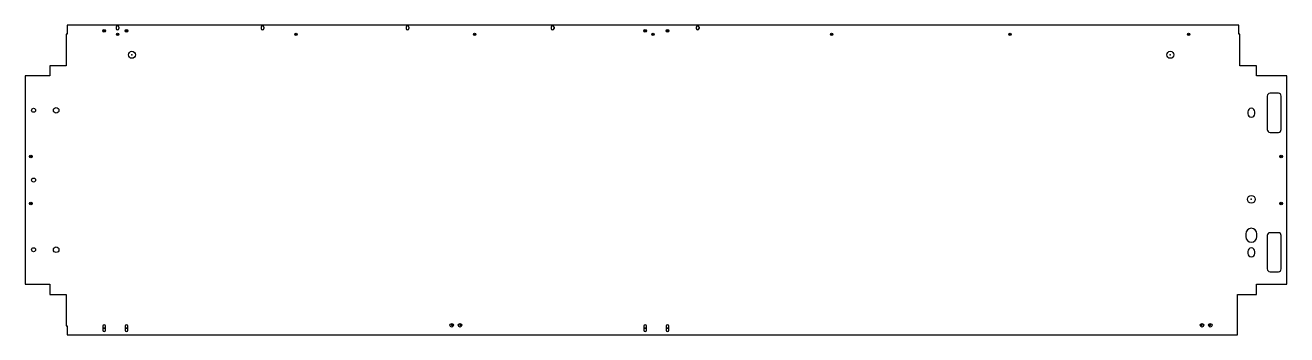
# Model space of a CAD drawing. Extents: x 4690 to 6952, y -4459 to -3904.
import ezdxf

# ---------------------------------------------------------------- set-up
doc = ezdxf.new("R2010")
doc.units = 0
doc.header["$MEASUREMENT"] = 0
doc.layers.get('0').update_dxf_attribs({"linetype": 'CONTINUOUS'})
doc.layers.add('GR1-1', color=3, linetype='CONTINUOUS')

msp = doc.modelspace()

# ---------------------------------------------------------------- linework, layer by layer
for p, q in [((4853.4, -3907.8), (4853.4, -3909.8)), ((4858.4, -3907.8), (4858.4, -3909.8)), ((5113.4, -3907.8), (5113.4, -3909.8)), ((5118.4, -3907.8), (5118.4, -3909.8)), ((5373.4, -3907.8), (5373.4, -3909.8)), ((5378.4, -3907.8), (5378.4, -3909.8)), ((5633.4, -3907.8), (5633.4, -3909.8)), ((5638.4, -3907.8), (5638.4, -3909.8)), ((5893.4, -3907.8), (5893.4, -3909.8)), ((5898.4, -3907.8), (5898.4, -3909.8)), ((6878.4, -4278.2), (6878.4, -4283.2)), ((6898.4, -4283.2), (6898.4, -4278.2))]:
    msp.add_line(p, q)
for centre, radius in [((4705.4, -4056.7), 3.6), ((4745.9, -4056.7), 5), ((4700.4, -4139.7), 2.5), ((4705.4, -4181.7), 3.6), ((4700.4, -4223.7), 2.5), ((4705.4, -4306.7), 3.6), ((4745.9, -4306.7), 5)]:
    msp.add_circle(centre, radius)
for centre, start, end in [((4855.9, -3907.8), 0, 180), ((4855.9, -3909.8), 180, 0), ((5115.9, -3907.8), 0, 180), ((5115.9, -3909.8), 180, 0), ((5375.9, -3907.8), 0, 180), ((5375.9, -3909.8), 180, 0), ((5635.9, -3907.8), 0, 180), ((5635.9, -3909.8), 180, 0), ((5895.9, -3907.8), 0, 180), ((5895.9, -3909.8), 180, 0)]:
    msp.add_arc(centre, 2.5, start, end)
at = {"layer": 'GR1-1', "color": 3, "linetype": 'Continuous'}
for p, q in [((6865.9, -3904.2), (4765.9, -3904.2)), ((4765.9, -3904.2), (4765.9, -3920.2)), ((6865.9, -3920.2), (6865.9, -3904.2)), ((4765.9, -3920.2), (4763.9, -3920.2)), ((4763.9, -3920.2), (4763.9, -3976.7)), ((6867.9, -3920.2), (6865.9, -3920.2)), ((6867.9, -3976.7), (6867.9, -3920.2)), ((4763.9, -3976.7), (4734.4, -3976.7)), ((4734.4, -3976.7), (4734.4, -3994.7)), ((6897.4, -3976.7), (6867.9, -3976.7)), ((6897.4, -3994.7), (6897.4, -3976.7)), ((4734.4, -3994.7), (4690.4, -3994.7)), ((4690.4, -3994.7), (4690.4, -4368.7)), ((6951.9, -3994.7), (6897.4, -3994.7)), ((6951.9, -4368.7), (6951.9, -3994.7)), ((6916.9, -4031.2), (6916.9, -4091.2)), ((6936.9, -4026.2), (6921.9, -4026.2)), ((6941.9, -4091.2), (6941.9, -4031.2)), ((6882.2, -4059.4), (6882.2, -4062.9)), ((6894.7, -4062.9), (6894.7, -4059.4)), ((6921.9, -4096.2), (6936.9, -4096.2)), ((6916.9, -4281.2), (6916.9, -4341.2)), ((6936.9, -4276.2), (6921.9, -4276.2)), ((6941.9, -4341.2), (6941.9, -4281.2)), ((6882.2, -4309.8), (6882.2, -4313.3)), ((6894.7, -4313.3), (6894.7, -4309.8)), ((6921.9, -4346.2), (6936.9, -4346.2)), ((4690.4, -4368.7), (4734.4, -4368.7)), ((4734.4, -4368.7), (4734.4, -4386.7)), ((4734.4, -4386.7), (4763.9, -4386.7)), ((4763.9, -4386.7), (4763.9, -4443.2)), ((6863.4, -4459.2), (6863.4, -4386.7)), ((6863.4, -4386.7), (6897.4, -4386.7)), ((6897.4, -4386.7), (6897.4, -4368.7)), ((6897.4, -4368.7), (6951.9, -4368.7)), ((4763.9, -4443.2), (4765.9, -4443.2)), ((4765.9, -4443.2), (4765.9, -4459.2)), ((4829.4, -4443.7), (4829.4, -4450.7)), ((4834.4, -4450.7), (4834.4, -4443.7)), ((4869.4, -4443.7), (4869.4, -4450.7)), ((4874.4, -4450.7), (4874.4, -4443.7)), ((5799.4, -4443.7), (5799.4, -4450.7)), ((5804.4, -4450.7), (5804.4, -4443.7)), ((5839.4, -4443.7), (5839.4, -4450.7)), ((5844.4, -4450.7), (5844.4, -4443.7)), ((4765.9, -4459.2), (6863.4, -4459.2))]:
    msp.add_line(p, q, dxfattribs=at)
for centre, radius in [((4831.9, -3914.2), 2.5), ((4871.9, -3914.2), 2.5), ((5801.9, -3914.2), 2.5), ((5841.9, -3914.2), 2.5), ((4855.9, -3920.3), 2.1), ((5175.9, -3920.3), 2.1), ((5495.9, -3920.3), 2.1), ((5815.9, -3920.3), 2.1), ((6135.9, -3920.3), 2.1), ((6455.9, -3920.3), 2.1), ((6775.9, -3920.3), 2.1), ((4881.7, -3957.2), 6.25), ((6743.2, -3957.2), 6.25), ((4700.4, -4139.7), 2.5), ((6941.9, -4139.7), 2.5), ((4700.4, -4223.7), 2.5), ((6888.4, -4216.2), 7), ((6941.9, -4223.7), 2.5), ((5454.9, -4442.2), 3.25), ((5469.9, -4442.2), 3.25), ((6799.9, -4442.2), 3.25), ((6814.9, -4442.2), 3.25)]:
    msp.add_circle(centre, radius, dxfattribs=at)
for centre, radius, start, end in [((6921.9, -4031.2), 5, 90, 180), ((6936.9, -4031.2), 5, 0, 90), ((6888.4, -4059.4), 6.25, 0, 180), ((6888.4, -4062.9), 6.25, 180, 0), ((6921.9, -4091.2), 5, 180, 270), ((6936.9, -4091.2), 5, 270, 0), ((6888.4, -4278.2), 10, 0, 180), ((6888.4, -4283.2), 10, 180, 0), ((6921.9, -4281.2), 5, 90, 180), ((6936.9, -4281.2), 5, 0, 90), ((6888.4, -4309.8), 6.25, 0, 180), ((6888.4, -4313.3), 6.25, 180, 0), ((6921.9, -4341.2), 5, 180, 270), ((6936.9, -4341.2), 5, 270, 0), ((4831.9, -4443.7), 2.5, 0, 180), ((4831.9, -4450.7), 2.5, 180, 0), ((4871.9, -4443.7), 2.5, 0, 180), ((4871.9, -4450.7), 2.5, 180, 0), ((5801.9, -4443.7), 2.5, 0, 180), ((5801.9, -4450.7), 2.5, 180, 0), ((5841.9, -4443.7), 2.5, 0, 180), ((5841.9, -4450.7), 2.5, 180, 0)]:
    msp.add_arc(centre, radius, start, end, dxfattribs=at)
for p in [(4831.9, -3914.2), (4855.9, -3920.3), (4871.9, -3914.2), (5175.9, -3920.3), (5495.9, -3920.3), (5801.9, -3914.2), (5815.9, -3920.3), (5841.9, -3914.2), (6135.9, -3920.3), (6455.9, -3920.3), (6775.9, -3920.3), (4881.7, -3957.2), (6743.2, -3957.2), (4700.4, -4139.7), (6941.9, -4139.7), (4700.4, -4223.7), (6888.4, -4216.2), (6941.9, -4223.7), (4831.9, -4447.2), (4871.9, -4447.2), (5454.9, -4442.2), (5469.9, -4442.2), (5801.9, -4447.2), (5841.9, -4447.2), (6799.9, -4442.2), (6814.9, -4442.2)]:
    msp.add_point(p, dxfattribs=at)

doc.saveas('drawing.dxf')
